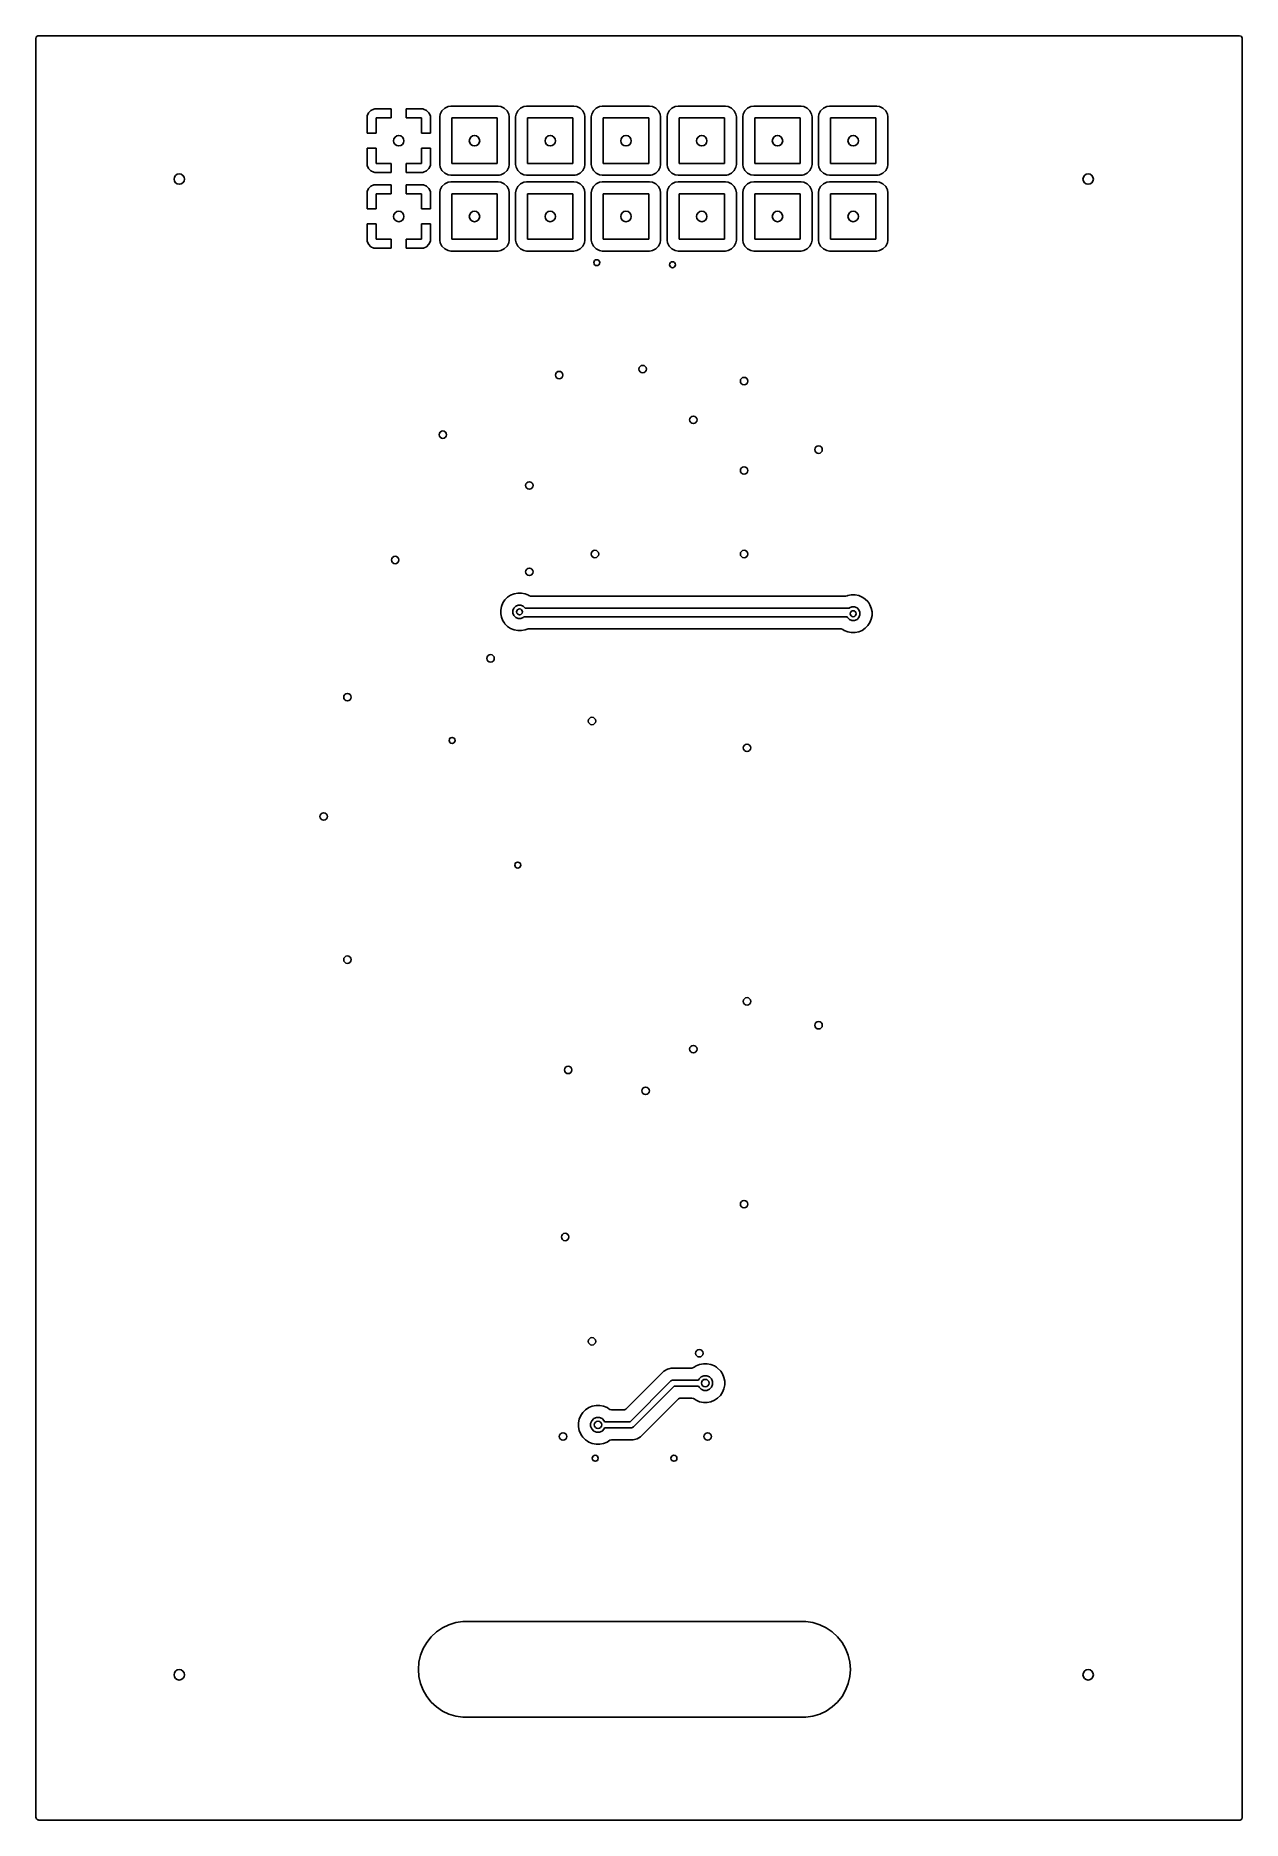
# Model space of a CAD drawing. Header units: inches. Extents: x -0.19 to 1.4, y -0.19 to 2.17.
import ezdxf

# ---------------------------------------------------------------- set-up
doc = ezdxf.new("R2010")
doc.units = ezdxf.units.IN
doc.header["$MEASUREMENT"] = 0
doc.layers.add('BLACK', color=250, linetype='CONTINUOUS')

msp = doc.modelspace()

# ---------------------------------------------------------------- linework, layer by layer
at = {"layer": 'BLACK', "linetype": 'CONTINUOUS'}
for p, q in [((-0.1896, 2.163), (-0.1888, 2.1653)), ((-0.1896, 2.0601), (-0.1896, 2.163)), ((-0.1888, 2.1653), (-0.1869, 2.1667)), ((-0.1869, 2.1667), (-0.1857, 2.1669)), ((-0.1857, 2.1669), (1.3996, 2.1669)), ((1.3996, 2.1669), (1.4019, 2.1662)), ((1.4019, 2.1662), (1.4033, 2.1642)), ((1.4033, 2.1642), (1.4035, 2.163)), ((1.4035, 2.163), (1.4035, -0.1851)), ((0.3548, 2.0735), (0.3504, 2.0713)), ((0.3585, 2.0741), (0.3548, 2.0735)), ((0.3548, 2.0735), (0.3548, 2.0735)), ((0.421, 2.0741), (0.3585, 2.0741)), ((0.3585, 2.0741), (0.3585, 2.0741)), ((0.4247, 2.0735), (0.421, 2.0741)), ((0.4291, 2.0713), (0.4247, 2.0735)), ((0.4247, 2.0735), (0.4247, 2.0735)), ((0.4548, 2.0735), (0.4504, 2.0713)), ((0.4585, 2.0741), (0.4548, 2.0735)), ((0.4548, 2.0735), (0.4548, 2.0735)), ((0.521, 2.0741), (0.4585, 2.0741)), ((0.4585, 2.0741), (0.4585, 2.0741)), ((0.5247, 2.0735), (0.521, 2.0741)), ((0.5291, 2.0713), (0.5247, 2.0735)), ((0.5247, 2.0735), (0.5247, 2.0735)), ((0.5548, 2.0735), (0.5504, 2.0713)), ((0.5585, 2.0741), (0.5548, 2.0735)), ((0.5548, 2.0735), (0.5548, 2.0735)), ((0.621, 2.0741), (0.5585, 2.0741)), ((0.5585, 2.0741), (0.5585, 2.0741)), ((0.6247, 2.0735), (0.621, 2.0741)), ((0.6291, 2.0713), (0.6247, 2.0735)), ((0.6247, 2.0735), (0.6247, 2.0735)), ((0.6548, 2.0735), (0.6504, 2.0713)), ((0.6585, 2.0741), (0.6548, 2.0735)), ((0.6548, 2.0735), (0.6548, 2.0735)), ((0.721, 2.0741), (0.6585, 2.0741)), ((0.6585, 2.0741), (0.6585, 2.0741)), ((0.7247, 2.0735), (0.721, 2.0741)), ((0.7291, 2.0713), (0.7247, 2.0735)), ((0.7247, 2.0735), (0.7247, 2.0735)), ((0.7548, 2.0735), (0.7504, 2.0713)), ((0.7585, 2.0741), (0.7548, 2.0735)), ((0.7548, 2.0735), (0.7548, 2.0735)), ((0.821, 2.0741), (0.7585, 2.0741)), ((0.7585, 2.0741), (0.7585, 2.0741)), ((0.8247, 2.0735), (0.821, 2.0741)), ((0.8291, 2.0713), (0.8247, 2.0735)), ((0.8247, 2.0735), (0.8247, 2.0735)), ((0.8548, 2.0735), (0.8504, 2.0713)), ((0.8585, 2.0741), (0.8548, 2.0735)), ((0.8548, 2.0735), (0.8548, 2.0735)), ((0.921, 2.0741), (0.8585, 2.0741)), ((0.8585, 2.0741), (0.8585, 2.0741)), ((0.9247, 2.0735), (0.921, 2.0741)), ((0.9291, 2.0713), (0.9247, 2.0735)), ((0.9247, 2.0735), (0.9247, 2.0735)), ((-0.1896, 1.9601), (-0.1896, 2.0601)), ((0.2481, 2.0611), (0.248, 2.0601)), ((0.248, 2.0601), (0.248, 2.0382)), ((0.2499, 2.0651), (0.2481, 2.0611)), ((0.253, 2.0683), (0.2499, 2.0651)), ((0.257, 2.07), (0.253, 2.0683)), ((0.258, 2.0702), (0.257, 2.07)), ((0.2799, 2.0702), (0.258, 2.0702)), ((0.258, 2.0702), (0.258, 2.0702)), ((0.2598, 2.0382), (0.2598, 2.0583)), ((0.2598, 2.0583), (0.2799, 2.0583)), ((0.2799, 2.0583), (0.2799, 2.0702)), ((0.2799, 2.0702), (0.2799, 2.0702)), ((0.3215, 2.0702), (0.2996, 2.0702)), ((0.2996, 2.0702), (0.2996, 2.0702)), ((0.2996, 2.0702), (0.2996, 2.0583)), ((0.2996, 2.0583), (0.3198, 2.0583)), ((0.3198, 2.0583), (0.3198, 2.0382)), ((0.3225, 2.07), (0.3215, 2.0702)), ((0.3266, 2.0683), (0.3225, 2.07)), ((0.3297, 2.0651), (0.3266, 2.0683)), ((0.3315, 2.0611), (0.3297, 2.0651)), ((0.3316, 2.0601), (0.3315, 2.0611)), ((0.3316, 2.0601), (0.3316, 2.0601)), ((0.3316, 2.0596), (0.3316, 2.0601)), ((0.3316, 2.0382), (0.3316, 2.0596)), ((0.3446, 2.0633), (0.344, 2.0596)), ((0.344, 2.0596), (0.344, 1.9971)), ((0.3468, 2.0677), (0.3446, 2.0633)), ((0.3504, 2.0713), (0.3468, 2.0677)), ((0.3598, 1.9983), (0.3598, 2.0583)), ((0.3598, 2.0583), (0.4198, 2.0583)), ((0.4198, 2.0583), (0.4198, 1.9983)), ((0.4327, 2.0677), (0.4291, 2.0713)), ((0.4349, 2.0633), (0.4327, 2.0677)), ((0.4355, 2.0596), (0.4349, 2.0633)), ((0.4349, 2.0633), (0.4349, 2.0633)), ((0.4349, 2.0633), (0.4349, 2.0633)), ((0.4355, 1.9971), (0.4355, 2.0596)), ((0.4355, 2.0596), (0.4355, 2.0596)), ((0.4355, 2.0596), (0.4355, 2.0596)), ((0.4446, 2.0633), (0.444, 2.0596)), ((0.444, 2.0596), (0.444, 1.9971)), ((0.4468, 2.0677), (0.4446, 2.0633)), ((0.4504, 2.0713), (0.4468, 2.0677)), ((0.4598, 1.9983), (0.4598, 2.0583)), ((0.4598, 2.0583), (0.5198, 2.0583)), ((0.5198, 2.0583), (0.5198, 1.9983)), ((0.5327, 2.0677), (0.5291, 2.0713)), ((0.5349, 2.0633), (0.5327, 2.0677)), ((0.5355, 2.0596), (0.5349, 2.0633)), ((0.5349, 2.0633), (0.5349, 2.0633)), ((0.5349, 2.0633), (0.5349, 2.0633)), ((0.5355, 1.9971), (0.5355, 2.0596)), ((0.5355, 2.0596), (0.5355, 2.0596)), ((0.5355, 2.0596), (0.5355, 2.0596)), ((0.5446, 2.0633), (0.544, 2.0596)), ((0.544, 2.0596), (0.544, 1.9971)), ((0.5468, 2.0677), (0.5446, 2.0633)), ((0.5504, 2.0713), (0.5468, 2.0677)), ((0.5598, 1.9983), (0.5598, 2.0583)), ((0.5598, 2.0583), (0.6198, 2.0583)), ((0.6198, 2.0583), (0.6198, 1.9983)), ((0.6327, 2.0677), (0.6291, 2.0713)), ((0.6349, 2.0633), (0.6327, 2.0677)), ((0.6355, 2.0596), (0.6349, 2.0633)), ((0.6349, 2.0633), (0.6349, 2.0633)), ((0.6349, 2.0633), (0.6349, 2.0633)), ((0.6355, 1.9971), (0.6355, 2.0596)), ((0.6355, 2.0596), (0.6355, 2.0596)), ((0.6355, 2.0596), (0.6355, 2.0596)), ((0.6446, 2.0633), (0.644, 2.0596)), ((0.644, 2.0596), (0.644, 1.9971)), ((0.6468, 2.0677), (0.6446, 2.0633)), ((0.6504, 2.0713), (0.6468, 2.0677)), ((0.6598, 1.9983), (0.6598, 2.0583)), ((0.6598, 2.0583), (0.7198, 2.0583)), ((0.7198, 2.0583), (0.7198, 1.9983)), ((0.7327, 2.0677), (0.7291, 2.0713)), ((0.7349, 2.0633), (0.7327, 2.0677)), ((0.7355, 2.0596), (0.7349, 2.0633)), ((0.7349, 2.0633), (0.7349, 2.0633)), ((0.7349, 2.0633), (0.7349, 2.0633)), ((0.7355, 1.9971), (0.7355, 2.0596)), ((0.7355, 2.0596), (0.7355, 2.0596)), ((0.7355, 2.0596), (0.7355, 2.0596)), ((0.7446, 2.0633), (0.744, 2.0596)), ((0.744, 2.0596), (0.744, 1.9971)), ((0.7468, 2.0677), (0.7446, 2.0633)), ((0.7504, 2.0713), (0.7468, 2.0677)), ((0.7598, 1.9983), (0.7598, 2.0583)), ((0.7598, 2.0583), (0.8198, 2.0583)), ((0.8198, 2.0583), (0.8198, 1.9983)), ((0.8327, 2.0677), (0.8291, 2.0713)), ((0.8349, 2.0633), (0.8327, 2.0677)), ((0.8355, 2.0596), (0.8349, 2.0633)), ((0.8349, 2.0633), (0.8349, 2.0633)), ((0.8349, 2.0633), (0.8349, 2.0633)), ((0.8355, 1.9971), (0.8355, 2.0596)), ((0.8355, 2.0596), (0.8355, 2.0596)), ((0.8355, 2.0596), (0.8355, 2.0596)), ((0.8446, 2.0633), (0.844, 2.0596)), ((0.844, 2.0596), (0.844, 1.9971)), ((0.8468, 2.0677), (0.8446, 2.0633)), ((0.8504, 2.0713), (0.8468, 2.0677)), ((0.8598, 1.9983), (0.8598, 2.0583)), ((0.8598, 2.0583), (0.9198, 2.0583)), ((0.9198, 2.0583), (0.9198, 1.9983)), ((0.9327, 2.0677), (0.9291, 2.0713)), ((0.9349, 2.0633), (0.9327, 2.0677)), ((0.9355, 2.0596), (0.9349, 2.0633)), ((0.9349, 2.0633), (0.9349, 2.0633)), ((0.9349, 2.0633), (0.9349, 2.0633)), ((0.9355, 1.9971), (0.9355, 2.0596)), ((0.9355, 2.0596), (0.9355, 2.0596)), ((0.9355, 2.0596), (0.9355, 2.0596)), ((0.9355, 2.0596), (0.9355, 2.0596)), ((0.248, 2.0382), (0.248, 2.0382)), ((0.248, 2.0382), (0.2598, 2.0382)), ((0.3198, 2.0382), (0.3316, 2.0382)), ((0.3316, 2.0382), (0.3316, 2.0382)), ((0.248, 2.0185), (0.248, 2.0185)), ((0.248, 2.0185), (0.248, 1.9966)), ((0.2598, 2.0185), (0.248, 2.0185)), ((0.2598, 1.9983), (0.2598, 2.0185)), ((0.3316, 2.0185), (0.3198, 2.0185)), ((0.3198, 2.0185), (0.3198, 1.9983)), ((0.3316, 1.9966), (0.3316, 2.0185)), ((0.3316, 2.0185), (0.3316, 2.0185)), ((0.248, 1.9966), (0.2481, 1.9956)), ((0.2481, 1.9956), (0.2499, 1.9916)), ((0.2499, 1.9916), (0.253, 1.9884)), ((0.253, 1.9884), (0.257, 1.9867)), ((0.257, 1.9867), (0.258, 1.9865)), ((0.258, 1.9865), (0.2799, 1.9865)), ((0.2799, 1.9983), (0.2598, 1.9983)), ((0.2799, 1.9865), (0.2799, 1.9983)), ((0.2799, 1.9865), (0.2799, 1.9865)), ((0.3198, 1.9983), (0.2996, 1.9983)), ((0.2996, 1.9983), (0.2996, 1.9865)), ((0.2996, 1.9865), (0.2996, 1.9865)), ((0.2996, 1.9865), (0.3215, 1.9865)), ((0.3215, 1.9865), (0.3225, 1.9867)), ((0.3215, 1.9865), (0.3215, 1.9865)), ((0.3225, 1.9867), (0.3266, 1.9884)), ((0.3266, 1.9884), (0.3297, 1.9916)), ((0.3297, 1.9916), (0.3315, 1.9956)), ((0.3315, 1.9956), (0.3316, 1.9966)), ((0.3316, 1.9966), (0.3316, 1.9966)), ((0.344, 1.9971), (0.344, 1.9971)), ((0.344, 1.9971), (0.3446, 1.9934)), ((0.3446, 1.9934), (0.3446, 1.9934)), ((0.3446, 1.9934), (0.3468, 1.989)), ((0.3468, 1.989), (0.3504, 1.9854)), ((0.3504, 1.9854), (0.3548, 1.9832)), ((0.3548, 1.9832), (0.3585, 1.9826)), ((0.3585, 1.9826), (0.421, 1.9826)), ((0.4198, 1.9983), (0.3598, 1.9983)), ((0.421, 1.9826), (0.4229, 1.9829)), ((0.421, 1.9826), (0.421, 1.9826)), ((0.421, 1.9826), (0.421, 1.9826)), ((0.4229, 1.9829), (0.4247, 1.9832)), ((0.4247, 1.9832), (0.4291, 1.9854)), ((0.4247, 1.9832), (0.4247, 1.9832)), ((0.4247, 1.9832), (0.4247, 1.9832)), ((0.4291, 1.9854), (0.4327, 1.989)), ((0.4327, 1.989), (0.4349, 1.9934)), ((0.4349, 1.9934), (0.4355, 1.9971)), ((0.444, 1.9971), (0.444, 1.9971)), ((0.444, 1.9971), (0.4446, 1.9934)), ((0.4446, 1.9934), (0.4446, 1.9934)), ((0.4446, 1.9934), (0.4468, 1.989)), ((0.4468, 1.989), (0.4504, 1.9854)), ((0.4504, 1.9854), (0.4548, 1.9832)), ((0.4548, 1.9832), (0.4585, 1.9826)), ((0.4585, 1.9826), (0.521, 1.9826)), ((0.5198, 1.9983), (0.4598, 1.9983)), ((0.521, 1.9826), (0.5229, 1.9829)), ((0.521, 1.9826), (0.521, 1.9826)), ((0.521, 1.9826), (0.521, 1.9826)), ((0.5229, 1.9829), (0.5247, 1.9832)), ((0.5247, 1.9832), (0.5291, 1.9854)), ((0.5247, 1.9832), (0.5247, 1.9832)), ((0.5247, 1.9832), (0.5247, 1.9832)), ((0.5291, 1.9854), (0.5327, 1.989)), ((0.5327, 1.989), (0.5349, 1.9934)), ((0.5349, 1.9934), (0.5355, 1.9971)), ((0.544, 1.9971), (0.544, 1.9971)), ((0.544, 1.9971), (0.5446, 1.9934)), ((0.5446, 1.9934), (0.5446, 1.9934)), ((0.5446, 1.9934), (0.5468, 1.989)), ((0.5468, 1.989), (0.5504, 1.9854)), ((0.5504, 1.9854), (0.5548, 1.9832)), ((0.5548, 1.9832), (0.5585, 1.9826)), ((0.5585, 1.9826), (0.621, 1.9826)), ((0.6198, 1.9983), (0.5598, 1.9983)), ((0.621, 1.9826), (0.6229, 1.9829)), ((0.621, 1.9826), (0.621, 1.9826)), ((0.621, 1.9826), (0.621, 1.9826)), ((0.6229, 1.9829), (0.6247, 1.9832)), ((0.6247, 1.9832), (0.6291, 1.9854)), ((0.6247, 1.9832), (0.6247, 1.9832)), ((0.6247, 1.9832), (0.6247, 1.9832)), ((0.6291, 1.9854), (0.6327, 1.989)), ((0.6327, 1.989), (0.6349, 1.9934)), ((0.6349, 1.9934), (0.6355, 1.9971)), ((0.644, 1.9971), (0.644, 1.9971)), ((0.644, 1.9971), (0.6446, 1.9934)), ((0.6446, 1.9934), (0.6446, 1.9934)), ((0.6446, 1.9934), (0.6468, 1.989)), ((0.6468, 1.989), (0.6504, 1.9854)), ((0.6504, 1.9854), (0.6548, 1.9832)), ((0.6548, 1.9832), (0.6585, 1.9826)), ((0.6585, 1.9826), (0.721, 1.9826)), ((0.7198, 1.9983), (0.6598, 1.9983)), ((0.721, 1.9826), (0.7229, 1.9829)), ((0.721, 1.9826), (0.721, 1.9826)), ((0.721, 1.9826), (0.721, 1.9826)), ((0.7229, 1.9829), (0.7247, 1.9832)), ((0.7247, 1.9832), (0.7291, 1.9854)), ((0.7247, 1.9832), (0.7247, 1.9832)), ((0.7247, 1.9832), (0.7247, 1.9832)), ((0.7291, 1.9854), (0.7327, 1.989)), ((0.7327, 1.989), (0.7349, 1.9934)), ((0.7349, 1.9934), (0.7355, 1.9971)), ((0.744, 1.9971), (0.744, 1.9971)), ((0.744, 1.9971), (0.7446, 1.9934)), ((0.7446, 1.9934), (0.7446, 1.9934)), ((0.7446, 1.9934), (0.7468, 1.989)), ((0.7468, 1.989), (0.7504, 1.9854)), ((0.7504, 1.9854), (0.7548, 1.9832)), ((0.7548, 1.9832), (0.7585, 1.9826)), ((0.7585, 1.9826), (0.821, 1.9826)), ((0.8198, 1.9983), (0.7598, 1.9983)), ((0.821, 1.9826), (0.8229, 1.9829)), ((0.821, 1.9826), (0.821, 1.9826)), ((0.821, 1.9826), (0.821, 1.9826)), ((0.8229, 1.9829), (0.8247, 1.9832)), ((0.8247, 1.9832), (0.8291, 1.9854)), ((0.8247, 1.9832), (0.8247, 1.9832)), ((0.8247, 1.9832), (0.8247, 1.9832)), ((0.8291, 1.9854), (0.8327, 1.989)), ((0.8327, 1.989), (0.8349, 1.9934)), ((0.8349, 1.9934), (0.8355, 1.9971)), ((0.844, 1.9971), (0.844, 1.9971)), ((0.844, 1.9971), (0.8446, 1.9934)), ((0.8446, 1.9934), (0.8446, 1.9934)), ((0.8446, 1.9934), (0.8468, 1.989)), ((0.8468, 1.989), (0.8504, 1.9854)), ((0.8504, 1.9854), (0.8548, 1.9832)), ((0.8548, 1.9832), (0.8585, 1.9826)), ((0.8585, 1.9826), (0.921, 1.9826)), ((0.9198, 1.9983), (0.8598, 1.9983)), ((0.921, 1.9826), (0.9229, 1.9829)), ((0.921, 1.9826), (0.921, 1.9826)), ((0.921, 1.9826), (0.921, 1.9826)), ((0.9229, 1.9829), (0.9247, 1.9832)), ((0.9247, 1.9832), (0.9291, 1.9854)), ((0.9247, 1.9832), (0.9247, 1.9832)), ((0.9247, 1.9832), (0.9247, 1.9832)), ((0.9291, 1.9854), (0.9327, 1.989)), ((0.9327, 1.989), (0.9349, 1.9934)), ((0.9349, 1.9934), (0.9355, 1.9971)), ((-0.1896, 1.4087), (-0.1896, 1.9601)), ((0.2481, 1.9611), (0.248, 1.9601)), ((0.248, 1.9601), (0.248, 1.9382)), ((0.2499, 1.9651), (0.2481, 1.9611)), ((0.253, 1.9683), (0.2499, 1.9651)), ((0.257, 1.97), (0.253, 1.9683)), ((0.258, 1.9702), (0.257, 1.97)), ((0.2799, 1.9702), (0.258, 1.9702)), ((0.258, 1.9702), (0.258, 1.9702)), ((0.2598, 1.9382), (0.2598, 1.9583)), ((0.2598, 1.9583), (0.2799, 1.9583)), ((0.2799, 1.9583), (0.2799, 1.9702)), ((0.2799, 1.9702), (0.2799, 1.9702)), ((0.3215, 1.9702), (0.2996, 1.9702)), ((0.2996, 1.9702), (0.2996, 1.9702)), ((0.2996, 1.9702), (0.2996, 1.9583)), ((0.2996, 1.9583), (0.3198, 1.9583)), ((0.3198, 1.9583), (0.3198, 1.9382)), ((0.3225, 1.97), (0.3215, 1.9702)), ((0.3266, 1.9683), (0.3225, 1.97)), ((0.3297, 1.9651), (0.3266, 1.9683)), ((0.3315, 1.9611), (0.3297, 1.9651)), ((0.3316, 1.9601), (0.3315, 1.9611)), ((0.3316, 1.9601), (0.3316, 1.9601)), ((0.3316, 1.9596), (0.3316, 1.9601)), ((0.3316, 1.9382), (0.3316, 1.9596)), ((0.3446, 1.9633), (0.344, 1.9596)), ((0.344, 1.9596), (0.344, 1.8971)), ((0.3468, 1.9677), (0.3446, 1.9633)), ((0.3504, 1.9713), (0.3468, 1.9677)), ((0.3548, 1.9735), (0.3504, 1.9713)), ((0.3585, 1.9741), (0.3548, 1.9735)), ((0.3548, 1.9735), (0.3548, 1.9735)), ((0.421, 1.9741), (0.3585, 1.9741)), ((0.3585, 1.9741), (0.3585, 1.9741)), ((0.3598, 1.8983), (0.3598, 1.9583)), ((0.3598, 1.9583), (0.4198, 1.9583)), ((0.4198, 1.9583), (0.4198, 1.8983)), ((0.4247, 1.9735), (0.421, 1.9741)), ((0.4291, 1.9713), (0.4247, 1.9735)), ((0.4247, 1.9735), (0.4247, 1.9735)), ((0.4327, 1.9677), (0.4291, 1.9713)), ((0.4349, 1.9633), (0.4327, 1.9677)), ((0.4355, 1.9596), (0.4349, 1.9633)), ((0.4349, 1.9633), (0.4349, 1.9633)), ((0.4349, 1.9633), (0.4349, 1.9633)), ((0.4355, 1.8971), (0.4355, 1.9596)), ((0.4355, 1.9596), (0.4355, 1.9596)), ((0.4355, 1.9596), (0.4355, 1.9596)), ((0.4446, 1.9633), (0.444, 1.9596)), ((0.444, 1.9596), (0.444, 1.8971)), ((0.4468, 1.9677), (0.4446, 1.9633)), ((0.4504, 1.9713), (0.4468, 1.9677)), ((0.4548, 1.9735), (0.4504, 1.9713)), ((0.4585, 1.9741), (0.4548, 1.9735)), ((0.4548, 1.9735), (0.4548, 1.9735)), ((0.521, 1.9741), (0.4585, 1.9741)), ((0.4585, 1.9741), (0.4585, 1.9741)), ((0.4598, 1.8983), (0.4598, 1.9583)), ((0.4598, 1.9583), (0.5198, 1.9583)), ((0.5198, 1.9583), (0.5198, 1.8983)), ((0.5247, 1.9735), (0.521, 1.9741)), ((0.5291, 1.9713), (0.5247, 1.9735)), ((0.5247, 1.9735), (0.5247, 1.9735)), ((0.5327, 1.9677), (0.5291, 1.9713)), ((0.5349, 1.9633), (0.5327, 1.9677)), ((0.5355, 1.9596), (0.5349, 1.9633)), ((0.5349, 1.9633), (0.5349, 1.9633)), ((0.5349, 1.9633), (0.5349, 1.9633)), ((0.5355, 1.8971), (0.5355, 1.9596)), ((0.5355, 1.9596), (0.5355, 1.9596)), ((0.5355, 1.9596), (0.5355, 1.9596)), ((0.5446, 1.9633), (0.544, 1.9596)), ((0.544, 1.9596), (0.544, 1.8971)), ((0.5468, 1.9677), (0.5446, 1.9633)), ((0.5504, 1.9713), (0.5468, 1.9677)), ((0.5548, 1.9735), (0.5504, 1.9713)), ((0.5585, 1.9741), (0.5548, 1.9735)), ((0.5548, 1.9735), (0.5548, 1.9735)), ((0.621, 1.9741), (0.5585, 1.9741)), ((0.5585, 1.9741), (0.5585, 1.9741)), ((0.5598, 1.8983), (0.5598, 1.9583)), ((0.5598, 1.9583), (0.6198, 1.9583)), ((0.6198, 1.9583), (0.6198, 1.8983)), ((0.6247, 1.9735), (0.621, 1.9741)), ((0.6291, 1.9713), (0.6247, 1.9735)), ((0.6247, 1.9735), (0.6247, 1.9735)), ((0.6327, 1.9677), (0.6291, 1.9713)), ((0.6349, 1.9633), (0.6327, 1.9677)), ((0.6355, 1.9596), (0.6349, 1.9633)), ((0.6349, 1.9633), (0.6349, 1.9633)), ((0.6349, 1.9633), (0.6349, 1.9633)), ((0.6355, 1.8971), (0.6355, 1.9596)), ((0.6355, 1.9596), (0.6355, 1.9596)), ((0.6355, 1.9596), (0.6355, 1.9596)), ((0.6446, 1.9633), (0.644, 1.9596)), ((0.644, 1.9596), (0.644, 1.8971)), ((0.6468, 1.9677), (0.6446, 1.9633)), ((0.6504, 1.9713), (0.6468, 1.9677)), ((0.6548, 1.9735), (0.6504, 1.9713)), ((0.6585, 1.9741), (0.6548, 1.9735)), ((0.6548, 1.9735), (0.6548, 1.9735)), ((0.721, 1.9741), (0.6585, 1.9741)), ((0.6585, 1.9741), (0.6585, 1.9741)), ((0.6598, 1.8983), (0.6598, 1.9583)), ((0.6598, 1.9583), (0.7198, 1.9583)), ((0.7198, 1.9583), (0.7198, 1.8983)), ((0.7247, 1.9735), (0.721, 1.9741)), ((0.7291, 1.9713), (0.7247, 1.9735)), ((0.7247, 1.9735), (0.7247, 1.9735)), ((0.7327, 1.9677), (0.7291, 1.9713)), ((0.7349, 1.9633), (0.7327, 1.9677)), ((0.7355, 1.9596), (0.7349, 1.9633)), ((0.7349, 1.9633), (0.7349, 1.9633)), ((0.7349, 1.9633), (0.7349, 1.9633)), ((0.7355, 1.8971), (0.7355, 1.9596)), ((0.7355, 1.9596), (0.7355, 1.9596)), ((0.7355, 1.9596), (0.7355, 1.9596)), ((0.7446, 1.9633), (0.744, 1.9596)), ((0.744, 1.9596), (0.744, 1.8971)), ((0.7468, 1.9677), (0.7446, 1.9633)), ((0.7504, 1.9713), (0.7468, 1.9677)), ((0.7548, 1.9735), (0.7504, 1.9713)), ((0.7585, 1.9741), (0.7548, 1.9735)), ((0.7548, 1.9735), (0.7548, 1.9735)), ((0.821, 1.9741), (0.7585, 1.9741)), ((0.7585, 1.9741), (0.7585, 1.9741)), ((0.7598, 1.8983), (0.7598, 1.9583)), ((0.7598, 1.9583), (0.8198, 1.9583)), ((0.8198, 1.9583), (0.8198, 1.8983)), ((0.8247, 1.9735), (0.821, 1.9741)), ((0.8291, 1.9713), (0.8247, 1.9735)), ((0.8247, 1.9735), (0.8247, 1.9735)), ((0.8327, 1.9677), (0.8291, 1.9713)), ((0.8349, 1.9633), (0.8327, 1.9677)), ((0.8355, 1.9596), (0.8349, 1.9633)), ((0.8349, 1.9633), (0.8349, 1.9633)), ((0.8349, 1.9633), (0.8349, 1.9633)), ((0.8355, 1.8971), (0.8355, 1.9596)), ((0.8355, 1.9596), (0.8355, 1.9596)), ((0.8355, 1.9596), (0.8355, 1.9596)), ((0.8446, 1.9633), (0.844, 1.9596)), ((0.844, 1.9596), (0.844, 1.8971)), ((0.8468, 1.9677), (0.8446, 1.9633)), ((0.8504, 1.9713), (0.8468, 1.9677)), ((0.8548, 1.9735), (0.8504, 1.9713)), ((0.8585, 1.9741), (0.8548, 1.9735)), ((0.8548, 1.9735), (0.8548, 1.9735)), ((0.921, 1.9741), (0.8585, 1.9741)), ((0.8585, 1.9741), (0.8585, 1.9741)), ((0.8598, 1.8983), (0.8598, 1.9583)), ((0.8598, 1.9583), (0.9198, 1.9583)), ((0.9198, 1.9583), (0.9198, 1.8983)), ((0.9247, 1.9735), (0.921, 1.9741)), ((0.9291, 1.9713), (0.9247, 1.9735)), ((0.9247, 1.9735), (0.9247, 1.9735)), ((0.9327, 1.9677), (0.9291, 1.9713)), ((0.9349, 1.9633), (0.9327, 1.9677)), ((0.9355, 1.9596), (0.9349, 1.9633)), ((0.9349, 1.9633), (0.9349, 1.9633)), ((0.9349, 1.9633), (0.9349, 1.9633)), ((0.9355, 1.8971), (0.9355, 1.9596)), ((0.9355, 1.9596), (0.9355, 1.9596)), ((0.9355, 1.9596), (0.9355, 1.9596)), ((0.9355, 1.9596), (0.9355, 1.9596)), ((0.248, 1.9382), (0.248, 1.9382)), ((0.248, 1.9382), (0.2598, 1.9382)), ((0.3198, 1.9382), (0.3316, 1.9382)), ((0.3316, 1.9382), (0.3316, 1.9382)), ((0.248, 1.9185), (0.248, 1.9185)), ((0.248, 1.9185), (0.248, 1.8966)), ((0.2598, 1.9185), (0.248, 1.9185)), ((0.2598, 1.8983), (0.2598, 1.9185)), ((0.3316, 1.9185), (0.3198, 1.9185)), ((0.3198, 1.9185), (0.3198, 1.8983)), ((0.3316, 1.8966), (0.3316, 1.9185)), ((0.3316, 1.9185), (0.3316, 1.9185)), ((0.248, 1.8966), (0.2481, 1.8956)), ((0.2481, 1.8956), (0.2499, 1.8916)), ((0.2499, 1.8916), (0.253, 1.8884)), ((0.253, 1.8884), (0.257, 1.8866)), ((0.257, 1.8866), (0.258, 1.8865)), ((0.258, 1.8865), (0.2799, 1.8865)), ((0.2799, 1.8983), (0.2598, 1.8983)), ((0.2799, 1.8865), (0.2799, 1.8983)), ((0.2799, 1.8865), (0.2799, 1.8865)), ((0.3198, 1.8983), (0.2996, 1.8983)), ((0.2996, 1.8983), (0.2996, 1.8865)), ((0.2996, 1.8865), (0.2996, 1.8865)), ((0.2996, 1.8865), (0.3215, 1.8865)), ((0.3215, 1.8865), (0.3225, 1.8866)), ((0.3215, 1.8865), (0.3215, 1.8865)), ((0.3225, 1.8866), (0.3266, 1.8884)), ((0.3266, 1.8884), (0.3297, 1.8916)), ((0.3297, 1.8916), (0.3315, 1.8956)), ((0.3315, 1.8956), (0.3316, 1.8966)), ((0.3316, 1.8966), (0.3316, 1.8966)), ((0.344, 1.8971), (0.344, 1.8971)), ((0.344, 1.8971), (0.3446, 1.8934)), ((0.3446, 1.8934), (0.3446, 1.8934)), ((0.3446, 1.8934), (0.3468, 1.889)), ((0.3468, 1.889), (0.3504, 1.8854)), ((0.3504, 1.8854), (0.3548, 1.8832)), ((0.4198, 1.8983), (0.3598, 1.8983)), ((0.4247, 1.8832), (0.4291, 1.8854)), ((0.4291, 1.8854), (0.4327, 1.889)), ((0.4327, 1.889), (0.4349, 1.8934)), ((0.4349, 1.8934), (0.4355, 1.8971)), ((0.444, 1.8971), (0.444, 1.8971)), ((0.444, 1.8971), (0.4446, 1.8934)), ((0.4446, 1.8934), (0.4446, 1.8934)), ((0.4446, 1.8934), (0.4468, 1.889)), ((0.4468, 1.889), (0.4504, 1.8854)), ((0.4504, 1.8854), (0.4548, 1.8832)), ((0.5198, 1.8983), (0.4598, 1.8983)), ((0.5247, 1.8832), (0.5291, 1.8854)), ((0.5291, 1.8854), (0.5327, 1.889)), ((0.5327, 1.889), (0.5349, 1.8934)), ((0.5349, 1.8934), (0.5355, 1.8971)), ((0.544, 1.8971), (0.544, 1.8971)), ((0.544, 1.8971), (0.5446, 1.8934)), ((0.5446, 1.8934), (0.5446, 1.8934)), ((0.5446, 1.8934), (0.5468, 1.889)), ((0.5468, 1.889), (0.5504, 1.8854)), ((0.5504, 1.8854), (0.5548, 1.8832)), ((0.6198, 1.8983), (0.5598, 1.8983)), ((0.6247, 1.8832), (0.6291, 1.8854)), ((0.6291, 1.8854), (0.6327, 1.889)), ((0.6327, 1.889), (0.6349, 1.8934)), ((0.6349, 1.8934), (0.6355, 1.8971)), ((0.644, 1.8971), (0.644, 1.8971)), ((0.644, 1.8971), (0.6446, 1.8934)), ((0.6446, 1.8934), (0.6446, 1.8934)), ((0.6446, 1.8934), (0.6468, 1.889)), ((0.6468, 1.889), (0.6504, 1.8854)), ((0.6504, 1.8854), (0.6548, 1.8832)), ((0.7198, 1.8983), (0.6598, 1.8983)), ((0.7247, 1.8832), (0.7291, 1.8854)), ((0.7291, 1.8854), (0.7327, 1.889)), ((0.7327, 1.889), (0.7349, 1.8934)), ((0.7349, 1.8934), (0.7355, 1.8971)), ((0.744, 1.8971), (0.744, 1.8971)), ((0.744, 1.8971), (0.7446, 1.8934)), ((0.7446, 1.8934), (0.7446, 1.8934)), ((0.7446, 1.8934), (0.7468, 1.889)), ((0.7468, 1.889), (0.7504, 1.8854)), ((0.7504, 1.8854), (0.7548, 1.8832)), ((0.8198, 1.8983), (0.7598, 1.8983)), ((0.8247, 1.8832), (0.8291, 1.8854)), ((0.8291, 1.8854), (0.8327, 1.889)), ((0.8327, 1.889), (0.8349, 1.8934)), ((0.8349, 1.8934), (0.8355, 1.8971)), ((0.844, 1.8971), (0.844, 1.8971)), ((0.844, 1.8971), (0.8446, 1.8934)), ((0.8446, 1.8934), (0.8446, 1.8934)), ((0.8446, 1.8934), (0.8468, 1.889)), ((0.8468, 1.889), (0.8504, 1.8854)), ((0.8504, 1.8854), (0.8548, 1.8832)), ((0.9198, 1.8983), (0.8598, 1.8983)), ((0.9247, 1.8832), (0.9291, 1.8854)), ((0.9291, 1.8854), (0.9327, 1.889)), ((0.9327, 1.889), (0.9349, 1.8934)), ((0.9349, 1.8934), (0.9355, 1.8971)), ((0.3548, 1.8832), (0.3585, 1.8826)), ((0.3585, 1.8826), (0.421, 1.8826)), ((0.421, 1.8826), (0.4229, 1.8829)), ((0.421, 1.8826), (0.421, 1.8826)), ((0.421, 1.8826), (0.421, 1.8826)), ((0.4229, 1.8829), (0.4247, 1.8832)), ((0.4247, 1.8832), (0.4247, 1.8832)), ((0.4247, 1.8832), (0.4247, 1.8832)), ((0.4548, 1.8832), (0.4585, 1.8826)), ((0.4585, 1.8826), (0.521, 1.8826)), ((0.521, 1.8826), (0.5229, 1.8829)), ((0.521, 1.8826), (0.521, 1.8826)), ((0.521, 1.8826), (0.521, 1.8826)), ((0.5229, 1.8829), (0.5247, 1.8832)), ((0.5247, 1.8832), (0.5247, 1.8832)), ((0.5247, 1.8832), (0.5247, 1.8832)), ((0.5548, 1.8832), (0.5585, 1.8826)), ((0.5585, 1.8826), (0.621, 1.8826)), ((0.621, 1.8826), (0.6229, 1.8829)), ((0.621, 1.8826), (0.621, 1.8826)), ((0.621, 1.8826), (0.621, 1.8826)), ((0.6229, 1.8829), (0.6247, 1.8832)), ((0.6247, 1.8832), (0.6247, 1.8832)), ((0.6247, 1.8832), (0.6247, 1.8832)), ((0.6548, 1.8832), (0.6585, 1.8826)), ((0.6585, 1.8826), (0.721, 1.8826)), ((0.721, 1.8826), (0.7229, 1.8829)), ((0.721, 1.8826), (0.721, 1.8826)), ((0.721, 1.8826), (0.721, 1.8826)), ((0.7229, 1.8829), (0.7247, 1.8832)), ((0.7247, 1.8832), (0.7247, 1.8832)), ((0.7247, 1.8832), (0.7247, 1.8832)), ((0.7548, 1.8832), (0.7585, 1.8826)), ((0.7585, 1.8826), (0.821, 1.8826)), ((0.821, 1.8826), (0.8229, 1.8829)), ((0.821, 1.8826), (0.821, 1.8826)), ((0.821, 1.8826), (0.821, 1.8826)), ((0.8229, 1.8829), (0.8247, 1.8832)), ((0.8247, 1.8832), (0.8247, 1.8832)), ((0.8247, 1.8832), (0.8247, 1.8832)), ((0.8548, 1.8832), (0.8585, 1.8826)), ((0.8585, 1.8826), (0.921, 1.8826)), ((0.921, 1.8826), (0.9229, 1.8829)), ((0.921, 1.8826), (0.921, 1.8826)), ((0.921, 1.8826), (0.921, 1.8826)), ((0.9229, 1.8829), (0.9247, 1.8832)), ((0.9247, 1.8832), (0.9247, 1.8832)), ((0.9247, 1.8832), (0.9247, 1.8832)), ((0.4272, 1.4181), (0.4253, 1.4135)), ((0.4299, 1.4221), (0.4272, 1.4181)), ((0.4272, 1.4181), (0.4272, 1.4181)), ((0.4334, 1.4256), (0.4299, 1.4221)), ((0.4299, 1.4221), (0.4299, 1.4221)), ((0.4375, 1.4283), (0.4334, 1.4256)), ((0.4334, 1.4256), (0.4334, 1.4256)), ((0.442, 1.4302), (0.4375, 1.4283)), ((0.4375, 1.4283), (0.4375, 1.4283)), ((0.4417, 1.4113), (0.4442, 1.4138)), ((0.4468, 1.4311), (0.442, 1.4302)), ((0.4442, 1.4138), (0.4474, 1.4152)), ((0.4517, 1.4311), (0.4468, 1.4311)), ((0.4468, 1.4311), (0.4468, 1.4311)), ((0.4474, 1.4152), (0.451, 1.4152)), ((0.451, 1.4152), (0.4542, 1.4138)), ((0.4565, 1.4302), (0.4517, 1.4311)), ((0.4517, 1.4311), (0.4517, 1.4311)), ((0.4542, 1.4138), (0.4567, 1.4114)), ((0.461, 1.4283), (0.4565, 1.4302)), ((0.4617, 1.4278), (0.461, 1.4283)), ((0.4638, 1.4272), (0.4617, 1.4278)), ((0.8802, 1.4272), (0.4638, 1.4272)), ((0.8817, 1.4275), (0.8802, 1.4272)), ((0.8825, 1.4278), (0.8817, 1.4275)), ((0.8873, 1.4288), (0.8825, 1.4278)), ((0.8825, 1.4278), (0.8825, 1.4278)), ((0.8922, 1.4288), (0.8873, 1.4288)), ((0.8873, 1.4288), (0.8873, 1.4288)), ((0.897, 1.4278), (0.8922, 1.4288)), ((0.8922, 1.4288), (0.8922, 1.4288)), ((0.9015, 1.4259), (0.897, 1.4278)), ((0.904, 1.4243), (0.9015, 1.4259)), ((0.9015, 1.4259), (0.9015, 1.4259)), ((0.9056, 1.4232), (0.904, 1.4243)), ((0.909, 1.4198), (0.9056, 1.4232)), ((0.9102, 1.4181), (0.909, 1.4198)), ((0.9118, 1.4157), (0.9102, 1.4181)), ((0.9136, 1.4112), (0.9118, 1.4157)), ((0.9118, 1.4157), (0.9118, 1.4157)), ((0.9118, 1.4157), (0.9118, 1.4157)), ((-0.1896, 0.3356), (-0.1896, 1.4087)), ((0.4253, 1.4135), (0.4244, 1.4087)), ((0.4244, 1.4087), (0.4244, 1.4039)), ((0.4244, 1.4039), (0.4253, 1.3991)), ((0.4253, 1.3991), (0.4272, 1.3945)), ((0.4272, 1.3945), (0.4272, 1.3945)), ((0.4272, 1.3945), (0.4288, 1.3922)), ((0.4288, 1.3922), (0.4299, 1.3905)), ((0.4299, 1.3905), (0.4334, 1.387)), ((0.4403, 1.4081), (0.4417, 1.4113)), ((0.4403, 1.4045), (0.4403, 1.4081)), ((0.4417, 1.4013), (0.4403, 1.4045)), ((0.4442, 1.3988), (0.4417, 1.4013)), ((0.4474, 1.3974), (0.4442, 1.3988)), ((0.451, 1.3974), (0.4474, 1.3974)), ((0.4542, 1.3988), (0.451, 1.3974)), ((0.4551, 1.3996), (0.4542, 1.3988)), ((0.8819, 1.3996), (0.4551, 1.3996)), ((0.4567, 1.4114), (0.8847, 1.4114)), ((0.8822, 1.3989), (0.8819, 1.3996)), ((0.8847, 1.3964), (0.8822, 1.3989)), ((0.8847, 1.4115), (0.888, 1.4128)), ((0.8847, 1.4114), (0.8847, 1.4115)), ((0.888, 1.3951), (0.8847, 1.3964)), ((0.888, 1.4128), (0.8915, 1.4128)), ((0.8915, 1.3951), (0.888, 1.3951)), ((0.8915, 1.4128), (0.8948, 1.4115)), ((0.8948, 1.3964), (0.8915, 1.3951)), ((0.8948, 1.4115), (0.8973, 1.409)), ((0.8973, 1.3989), (0.8948, 1.3964)), ((0.8973, 1.409), (0.8986, 1.4057)), ((0.8986, 1.4022), (0.8973, 1.3989)), ((0.8986, 1.4057), (0.8986, 1.4022)), ((0.909, 1.3881), (0.9118, 1.3922)), ((0.9118, 1.3922), (0.9136, 1.3967)), ((0.9146, 1.4064), (0.9136, 1.4112)), ((0.9136, 1.3967), (0.9146, 1.4015)), ((0.9146, 1.4015), (0.9146, 1.4064)), ((0.4334, 1.387), (0.4358, 1.3854)), ((0.4358, 1.3854), (0.4375, 1.3843)), ((0.4375, 1.3843), (0.4375, 1.3843)), ((0.4375, 1.3843), (0.4375, 1.3843)), ((0.4375, 1.3843), (0.442, 1.3824)), ((0.442, 1.3824), (0.4468, 1.3815)), ((0.4468, 1.3815), (0.4468, 1.3815)), ((0.4468, 1.3815), (0.4517, 1.3815)), ((0.4517, 1.3815), (0.4565, 1.3824)), ((0.4517, 1.3815), (0.4517, 1.3815)), ((0.4565, 1.3824), (0.4591, 1.3835)), ((0.4591, 1.3835), (0.4606, 1.3838)), ((0.4606, 1.3838), (0.874, 1.3838)), ((0.874, 1.3838), (0.8761, 1.3832)), ((0.8761, 1.3832), (0.878, 1.3819)), ((0.878, 1.3819), (0.8825, 1.3801)), ((0.8825, 1.3801), (0.8873, 1.3791)), ((0.8873, 1.3791), (0.8873, 1.3791)), ((0.8873, 1.3791), (0.8922, 1.3791)), ((0.8922, 1.3791), (0.897, 1.3801)), ((0.8922, 1.3791), (0.8922, 1.3791)), ((0.897, 1.3801), (0.9015, 1.3819)), ((0.9015, 1.3819), (0.9056, 1.3847)), ((0.9056, 1.3847), (0.909, 1.3881)), ((0.6399, 0.404), (0.5898, 0.3539)), ((0.6444, 0.4066), (0.6399, 0.404)), ((0.6463, 0.4071), (0.6444, 0.4066)), ((0.6494, 0.4079), (0.6463, 0.4071)), ((0.6546, 0.4079), (0.6494, 0.4079)), ((0.6767, 0.4079), (0.6546, 0.4079)), ((0.6789, 0.4086), (0.6767, 0.4079)), ((0.6798, 0.4092), (0.6789, 0.4086)), ((0.6824, 0.4109), (0.6798, 0.4092)), ((0.687, 0.4128), (0.6824, 0.4109)), ((0.6824, 0.4109), (0.6824, 0.4109)), ((0.6895, 0.4133), (0.687, 0.4128)), ((0.687, 0.4128), (0.687, 0.4128)), ((0.687, 0.4128), (0.687, 0.4128)), ((0.692, 0.4138), (0.6895, 0.4133)), ((0.697, 0.4138), (0.692, 0.4138)), ((0.692, 0.4138), (0.692, 0.4138)), ((0.702, 0.4128), (0.697, 0.4138)), ((0.7066, 0.4109), (0.702, 0.4128)), ((0.702, 0.4128), (0.702, 0.4128)), ((0.702, 0.4128), (0.702, 0.4128)), ((0.7091, 0.4092), (0.7066, 0.4109)), ((0.7066, 0.4109), (0.7066, 0.4109)), ((0.7108, 0.4081), (0.7091, 0.4092)), ((0.7144, 0.4045), (0.7108, 0.4081)), ((0.7148, 0.404), (0.7144, 0.4045)), ((0.7172, 0.4003), (0.7148, 0.404)), ((0.5952, 0.337), (0.6492, 0.391)), ((0.6536, 0.3843), (0.5996, 0.3303)), ((0.6492, 0.391), (0.6498, 0.3915)), ((0.6498, 0.3915), (0.6512, 0.3921)), ((0.6512, 0.3921), (0.652, 0.3921)), ((0.652, 0.3921), (0.6857, 0.3921)), ((0.6857, 0.3843), (0.6536, 0.3843)), ((0.6857, 0.3921), (0.6863, 0.3937)), ((0.6863, 0.3827), (0.6857, 0.3843)), ((0.6863, 0.3937), (0.689, 0.3964)), ((0.689, 0.38), (0.6863, 0.3827)), ((0.689, 0.3964), (0.6926, 0.3978)), ((0.6926, 0.3785), (0.689, 0.38)), ((0.6926, 0.3978), (0.6964, 0.3978)), ((0.6964, 0.3785), (0.6926, 0.3785)), ((0.6964, 0.3978), (0.7, 0.3964)), ((0.7, 0.38), (0.6964, 0.3785)), ((0.7, 0.3964), (0.7027, 0.3937)), ((0.7027, 0.3827), (0.7, 0.38)), ((0.7027, 0.3937), (0.7041, 0.3901)), ((0.7041, 0.3863), (0.7027, 0.3827)), ((0.7041, 0.3901), (0.7041, 0.3863)), ((0.7191, 0.3957), (0.7172, 0.4003)), ((0.7172, 0.4003), (0.7172, 0.4003)), ((0.7172, 0.4003), (0.7172, 0.4003)), ((0.7172, 0.3761), (0.7191, 0.3807)), ((0.7201, 0.3907), (0.7191, 0.3957)), ((0.7191, 0.3807), (0.7201, 0.3857)), ((0.7201, 0.3857), (0.7201, 0.3907)), ((0.5406, 0.3558), (0.5364, 0.353)), ((0.5453, 0.3577), (0.5406, 0.3558)), ((0.5406, 0.3558), (0.5406, 0.3558)), ((0.5478, 0.3582), (0.5453, 0.3577)), ((0.5453, 0.3577), (0.5453, 0.3577)), ((0.5453, 0.3577), (0.5453, 0.3577)), ((0.5502, 0.3587), (0.5478, 0.3582)), ((0.5553, 0.3587), (0.5502, 0.3587)), ((0.5502, 0.3587), (0.5502, 0.3587)), ((0.5602, 0.3577), (0.5553, 0.3587)), ((0.5649, 0.3558), (0.5602, 0.3577)), ((0.5602, 0.3577), (0.5602, 0.3577)), ((0.5602, 0.3577), (0.5602, 0.3577)), ((0.5671, 0.3543), (0.5649, 0.3558)), ((0.5649, 0.3558), (0.5649, 0.3558)), ((0.5684, 0.3534), (0.5671, 0.3543)), ((0.5705, 0.3528), (0.5684, 0.3534)), ((0.5898, 0.3539), (0.5877, 0.3528)), ((0.6089, 0.3173), (0.659, 0.3673)), ((0.659, 0.3673), (0.6611, 0.3684)), ((0.6611, 0.3684), (0.6617, 0.3685)), ((0.6617, 0.3685), (0.6767, 0.3685)), ((0.6767, 0.3685), (0.6789, 0.3678)), ((0.6789, 0.3678), (0.6796, 0.3673)), ((0.6796, 0.3673), (0.6824, 0.3655)), ((0.6824, 0.3655), (0.6824, 0.3655)), ((0.6824, 0.3655), (0.6824, 0.3655)), ((0.6824, 0.3655), (0.687, 0.3636)), ((0.687, 0.3636), (0.692, 0.3626)), ((0.692, 0.3626), (0.692, 0.3626)), ((0.692, 0.3626), (0.697, 0.3626)), ((0.697, 0.3626), (0.702, 0.3636)), ((0.697, 0.3626), (0.697, 0.3626)), ((0.702, 0.3636), (0.7066, 0.3655)), ((0.7066, 0.3655), (0.7108, 0.3683)), ((0.7108, 0.3683), (0.7144, 0.3719)), ((0.7144, 0.3719), (0.7172, 0.3761)), ((-0.1896, 0.0102), (-0.1896, 0.3356)), ((0.5281, 0.3405), (0.5271, 0.3356)), ((0.5271, 0.3356), (0.5271, 0.3305)), ((0.5271, 0.3305), (0.5281, 0.3256)), ((0.5301, 0.3452), (0.5281, 0.3405)), ((0.5281, 0.3405), (0.5281, 0.3405)), ((0.5329, 0.3494), (0.5301, 0.3452)), ((0.5301, 0.3452), (0.5301, 0.3452)), ((0.5364, 0.353), (0.5329, 0.3494)), ((0.5329, 0.3494), (0.5329, 0.3494)), ((0.5364, 0.353), (0.5364, 0.353)), ((0.5431, 0.335), (0.5446, 0.3385)), ((0.5431, 0.3312), (0.5431, 0.335)), ((0.5446, 0.3276), (0.5431, 0.3312)), ((0.5446, 0.3385), (0.5473, 0.3413)), ((0.5473, 0.3413), (0.5508, 0.3427)), ((0.5508, 0.3427), (0.5547, 0.3427)), ((0.5547, 0.3427), (0.5582, 0.3413)), ((0.5582, 0.3413), (0.5609, 0.3385)), ((0.5609, 0.3385), (0.5616, 0.337)), ((0.5616, 0.337), (0.5952, 0.337)), ((0.5871, 0.3528), (0.5705, 0.3528)), ((0.5877, 0.3528), (0.5871, 0.3528)), ((0.5996, 0.3303), (0.599, 0.3298)), ((0.5281, 0.3256), (0.5281, 0.3256)), ((0.5281, 0.3256), (0.5301, 0.3209)), ((0.5301, 0.3209), (0.5301, 0.3209)), ((0.5301, 0.3209), (0.5317, 0.3184)), ((0.5317, 0.3184), (0.5329, 0.3167)), ((0.5329, 0.3167), (0.5364, 0.3132)), ((0.5364, 0.3132), (0.5389, 0.3115)), ((0.5389, 0.3115), (0.5406, 0.3104)), ((0.5406, 0.3104), (0.5406, 0.3104)), ((0.5406, 0.3104), (0.5406, 0.3104)), ((0.5406, 0.3104), (0.5453, 0.3084)), ((0.5473, 0.3249), (0.5446, 0.3276)), ((0.5453, 0.3084), (0.5502, 0.3075)), ((0.5508, 0.3234), (0.5473, 0.3249)), ((0.5502, 0.3075), (0.5502, 0.3075)), ((0.5502, 0.3075), (0.5553, 0.3075)), ((0.5547, 0.3234), (0.5508, 0.3234)), ((0.5582, 0.3249), (0.5547, 0.3234)), ((0.5553, 0.3075), (0.5602, 0.3084)), ((0.5553, 0.3075), (0.5553, 0.3075)), ((0.5609, 0.3276), (0.5582, 0.3249)), ((0.5602, 0.3084), (0.5649, 0.3104)), ((0.5616, 0.3291), (0.5609, 0.3276)), ((0.5969, 0.3291), (0.5616, 0.3291)), ((0.5649, 0.3104), (0.5684, 0.3127)), ((0.5684, 0.3127), (0.5705, 0.3134)), ((0.5705, 0.3134), (0.5994, 0.3134)), ((0.5976, 0.3292), (0.5969, 0.3291)), ((0.599, 0.3298), (0.5976, 0.3292)), ((0.5994, 0.3134), (0.6045, 0.3147)), ((0.5994, 0.3134), (0.5994, 0.3134)), ((0.6045, 0.3147), (0.6089, 0.3173)), ((0.6045, 0.3147), (0.6045, 0.3147)), ((0.6045, 0.3147), (0.6045, 0.3147)), ((0.6089, 0.3173), (0.6089, 0.3173)), ((0.6089, 0.3173), (0.6089, 0.3173)), ((0.365, 0.072), (0.356, 0.0692)), ((0.3744, 0.0734), (0.365, 0.072)), ((0.365, 0.072), (0.365, 0.072)), ((0.3791, 0.0734), (0.3744, 0.0734)), ((0.3744, 0.0734), (0.3744, 0.0734)), ((0.3793, 0.0734), (0.3791, 0.0734)), ((0.8228, 0.0734), (0.3793, 0.0734)), ((0.8274, 0.0734), (0.8228, 0.0734)), ((0.8367, 0.072), (0.8274, 0.0734)), ((0.8274, 0.0734), (0.8274, 0.0734)), ((0.8458, 0.0692), (0.8367, 0.072)), ((0.8367, 0.072), (0.8367, 0.072)), ((0.8367, 0.072), (0.8367, 0.072)), ((0.8367, 0.072), (0.8367, 0.072)), ((0.8367, 0.072), (0.8367, 0.072)), ((0.3327, 0.0533), (0.3268, 0.0459)), ((0.3396, 0.0598), (0.3327, 0.0533)), ((0.3474, 0.0651), (0.3396, 0.0598)), ((0.3396, 0.0598), (0.3396, 0.0598)), ((0.356, 0.0692), (0.3474, 0.0651)), ((0.3474, 0.0651), (0.3474, 0.0651)), ((0.3474, 0.0651), (0.3474, 0.0651)), ((0.8543, 0.0651), (0.8458, 0.0692)), ((0.8622, 0.0598), (0.8543, 0.0651)), ((0.8691, 0.0533), (0.8622, 0.0598)), ((0.8622, 0.0598), (0.8622, 0.0598)), ((0.8622, 0.0598), (0.8622, 0.0598)), ((0.875, 0.0459), (0.8691, 0.0533)), ((0.3186, 0.0289), (0.3165, 0.0197)), ((0.322, 0.0377), (0.3186, 0.0289)), ((0.3268, 0.0459), (0.322, 0.0377)), ((0.322, 0.0377), (0.322, 0.0377)), ((0.3268, 0.0459), (0.3268, 0.0459)), ((0.8797, 0.0377), (0.875, 0.0459)), ((0.875, 0.0459), (0.875, 0.0459)), ((0.875, 0.0459), (0.875, 0.0459)), ((0.875, 0.0459), (0.875, 0.0459)), ((0.8832, 0.0289), (0.8797, 0.0377)), ((0.8797, 0.0377), (0.8797, 0.0377)), ((0.8797, 0.0377), (0.8797, 0.0377)), ((0.8853, 0.0197), (0.8832, 0.0289)), ((-0.1896, -0.1844), (-0.1896, 0.0102)), ((0.3165, 0.0197), (0.3157, 0.0102)), ((0.3157, 0.0102), (0.3157, 0.0102)), ((0.3157, 0.0102), (0.3165, 0.0008)), ((0.3165, 0.0197), (0.3165, 0.0197)), ((0.3165, 0.0008), (0.3165, 0.0008)), ((0.3165, 0.0008), (0.3186, -0.0084)), ((0.8832, -0.0084), (0.8853, 0.0008)), ((0.886, 0.0102), (0.8853, 0.0197)), ((0.8853, 0.0008), (0.886, 0.0102)), ((0.3186, -0.0084), (0.322, -0.0173)), ((0.322, -0.0173), (0.322, -0.0173)), ((0.322, -0.0173), (0.3268, -0.0255)), ((0.875, -0.0255), (0.8797, -0.0173)), ((0.8797, -0.0173), (0.8832, -0.0084)), ((0.3268, -0.0255), (0.3268, -0.0255)), ((0.3268, -0.0255), (0.3327, -0.0329)), ((0.3327, -0.0329), (0.3396, -0.0393)), ((0.3396, -0.0393), (0.3396, -0.0393)), ((0.3396, -0.0393), (0.3396, -0.0393)), ((0.3396, -0.0393), (0.3474, -0.0447)), ((0.3474, -0.0447), (0.356, -0.0488)), ((0.8458, -0.0488), (0.8543, -0.0447)), ((0.8543, -0.0447), (0.8622, -0.0393)), ((0.8622, -0.0393), (0.8691, -0.0329)), ((0.8691, -0.0329), (0.875, -0.0255)), ((0.356, -0.0488), (0.365, -0.0516)), ((0.365, -0.0516), (0.3744, -0.053)), ((0.3744, -0.053), (0.3744, -0.053)), ((0.3744, -0.053), (0.8274, -0.053)), ((0.8274, -0.053), (0.8367, -0.0516)), ((0.8274, -0.053), (0.8274, -0.053)), ((0.8367, -0.0516), (0.8458, -0.0488)), ((-0.1895, -0.185), (-0.1896, -0.1844)), ((-0.1884, -0.1871), (-0.1895, -0.185)), ((-0.1878, -0.1878), (-0.1884, -0.1871)), ((-0.1873, -0.1882), (-0.1878, -0.1878)), ((-0.1864, -0.1885), (-0.1873, -0.1882)), ((1.4028, -0.1874), (1.4008, -0.1888)), ((1.4035, -0.1851), (1.4028, -0.1874)), ((-0.1856, -0.1889), (-0.1864, -0.1885)), ((-0.1853, -0.1889), (-0.1856, -0.1889)), ((-0.185, -0.189), (-0.1853, -0.1889)), ((1.3996, -0.189), (-0.185, -0.189)), ((1.4008, -0.1888), (1.3996, -0.189))]:
    msp.add_line(p, q, dxfattribs=at)
at = {"layer": 'BLACK'}
for centre, radius in [((0.2898, 2.0283), 0.00689), ((0.3898, 2.0283), 0.00689), ((0.4898, 2.0283), 0.00689), ((0.5898, 2.0283), 0.00689), ((0.6898, 2.0283), 0.00689), ((0.7898, 2.0283), 0.00689), ((0.8898, 2.0283), 0.00689), ((0, 1.9776), 0.00689), ((1.2, 1.9776), 0.00689), ((0.2898, 1.9283), 0.00689), ((0.3898, 1.9283), 0.00689), ((0.4898, 1.9283), 0.00689), ((0.5898, 1.9283), 0.00689), ((0.6898, 1.9283), 0.00689), ((0.7898, 1.9283), 0.00689), ((0.8898, 1.9283), 0.00689), ((0.5512, 1.8673), 0.00394), ((0.6512, 1.8646), 0.00394), ((0.5016, 1.7189), 0.00492), ((0.6118, 1.7268), 0.00492), ((0.7457, 1.711), 0.00492), ((0.6787, 1.6598), 0.00492), ((0.348, 1.6402), 0.00492), ((0.8441, 1.6205), 0.00492), ((0.7457, 1.5929), 0.00492), ((0.4622, 1.5732), 0.00492), ((0.5488, 1.4827), 0.00492), ((0.7457, 1.4827), 0.00492), ((0.285, 1.4748), 0.00492), ((0.4622, 1.4591), 0.00492), ((0.4492, 1.4063), 0.00394), ((0.8898, 1.4039), 0.00394), ((0.411, 1.3449), 0.00492), ((0.222, 1.2937), 0.00492), ((0.5449, 1.2622), 0.00492), ((0.3602, 1.2366), 0.00394), ((0.7496, 1.2268), 0.00492), ((0.1906, 1.1362), 0.00492), ((0.4469, 1.072), 0.00394), ((0.222, 0.9472), 0.00492), ((0.7496, 0.8921), 0.00492), ((0.8441, 0.8606), 0.00492), ((0.6787, 0.8291), 0.00492), ((0.5134, 0.8016), 0.00492), ((0.6157, 0.774), 0.00492), ((0.7457, 0.6244), 0.00492), ((0.5094, 0.5811), 0.00492), ((0.5449, 0.4433), 0.00492), ((0.6866, 0.4276), 0.00492), ((0.6945, 0.3882), 0.00492), ((0.5528, 0.3331), 0.00492), ((0.5067, 0.3177), 0.00492), ((0.6976, 0.3177), 0.00492), ((0.5492, 0.289), 0.00394), ((0.6531, 0.289), 0.00394), ((0, 0.0031), 0.00689), ((1.2, 0.0031), 0.00689)]:
    msp.add_circle(centre, radius, dxfattribs=at)
at = {"layer": 'WHITE'}
for centre, radius in [((0.2898, 2.0283), 0.00689), ((0.3898, 2.0283), 0.00689), ((0.4898, 2.0283), 0.00689), ((0.5898, 2.0283), 0.00689), ((0.6898, 2.0283), 0.00689), ((0.7898, 2.0283), 0.00689), ((0.8898, 2.0283), 0.00689), ((0, 1.9776), 0.00689), ((1.2, 1.9776), 0.00689), ((0.2898, 1.9283), 0.00689), ((0.3898, 1.9283), 0.00689), ((0.4898, 1.9283), 0.00689), ((0.5898, 1.9283), 0.00689), ((0.6898, 1.9283), 0.00689), ((0.7898, 1.9283), 0.00689), ((0.8898, 1.9283), 0.00689), ((0.5512, 1.8673), 0.00394), ((0.6512, 1.8646), 0.00394), ((0.5016, 1.7189), 0.00492), ((0.6118, 1.7268), 0.00492), ((0.7457, 1.711), 0.00492), ((0.6787, 1.6598), 0.00492), ((0.348, 1.6402), 0.00492), ((0.8441, 1.6205), 0.00492), ((0.7457, 1.5929), 0.00492), ((0.4622, 1.5732), 0.00492), ((0.5488, 1.4827), 0.00492), ((0.7457, 1.4827), 0.00492), ((0.285, 1.4748), 0.00492), ((0.4622, 1.4591), 0.00492), ((0.4492, 1.4063), 0.00394), ((0.8898, 1.4039), 0.00394), ((0.411, 1.3449), 0.00492), ((0.222, 1.2937), 0.00492), ((0.5449, 1.2622), 0.00492), ((0.3602, 1.2366), 0.00394), ((0.7496, 1.2268), 0.00492), ((0.1906, 1.1362), 0.00492), ((0.4469, 1.072), 0.00394), ((0.222, 0.9472), 0.00492), ((0.7496, 0.8921), 0.00492), ((0.8441, 0.8606), 0.00492), ((0.6787, 0.8291), 0.00492), ((0.5134, 0.8016), 0.00492), ((0.6157, 0.774), 0.00492), ((0.7457, 0.6244), 0.00492), ((0.5094, 0.5811), 0.00492), ((0.5449, 0.4433), 0.00492), ((0.6866, 0.4276), 0.00492), ((0.6945, 0.3882), 0.00492), ((0.5528, 0.3331), 0.00492), ((0.5067, 0.3177), 0.00492), ((0.6976, 0.3177), 0.00492), ((0.5492, 0.289), 0.00394), ((0.6531, 0.289), 0.00394), ((0, 0.0031), 0.00689), ((1.2, 0.0031), 0.00689)]:
    msp.add_circle(centre, radius, dxfattribs=at)

doc.saveas('drawing.dxf')
